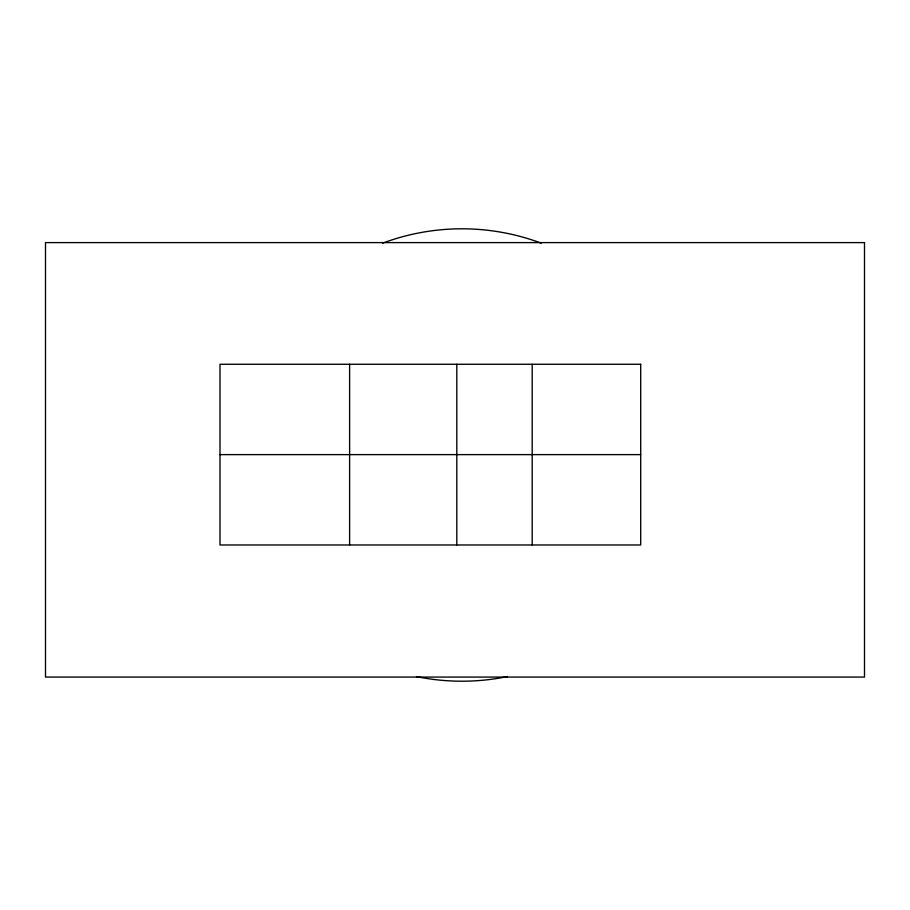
<?xml version="1.0" encoding="UTF-8"?>
<svg xmlns="http://www.w3.org/2000/svg" width="910" height="910" viewBox="0 0 910 910"><rect width="100%" height="100%" fill="white"/><g stroke="black" fill="none" stroke-linecap="round" stroke-linejoin="round"><path stroke-width="1.36" d="M219.993 454.625L640.708 454.625M532.191 364.273L532.191 544.976M456.797 364.273L456.797 544.976M349.611 364.273L349.611 544.976M507.382 676.596A226.203 226.203 0 0 1 416.484 676.596M382.553 243.186A226.203 226.203 0 0 1 541.313 243.186M864.5 242.606L45.5 242.606L45.5 677.074L864.5 677.074L864.5 242.606M640.708 364.273L219.993 364.273L219.993 544.976L640.708 544.976L640.708 364.273"/></g></svg>
